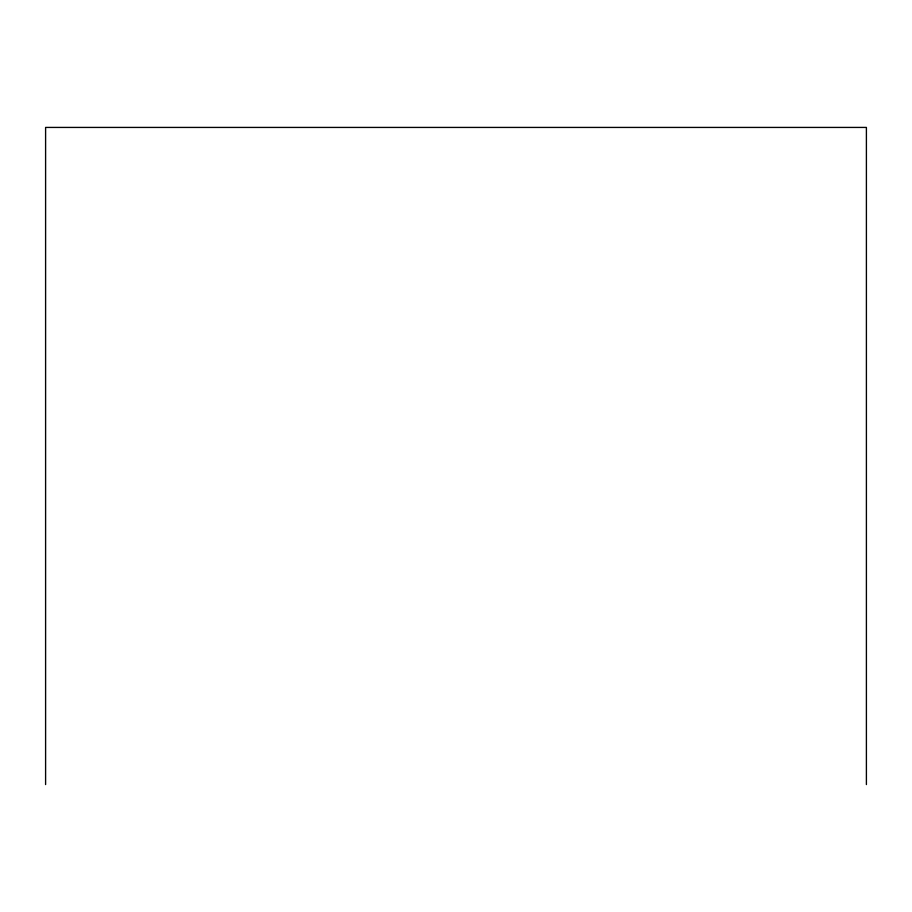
<?xml version="1.0" encoding="UTF-8"?>
<svg xmlns="http://www.w3.org/2000/svg" width="912" height="912" viewBox="0 0 912 912"><rect width="100%" height="100%" fill="white"/><g stroke="black" fill="none" stroke-linecap="round" stroke-linejoin="round"><path stroke-width="1.37" d="M866.4 784.571L866.4 127.429L45.6 127.429L45.6 784.571"/></g></svg>
